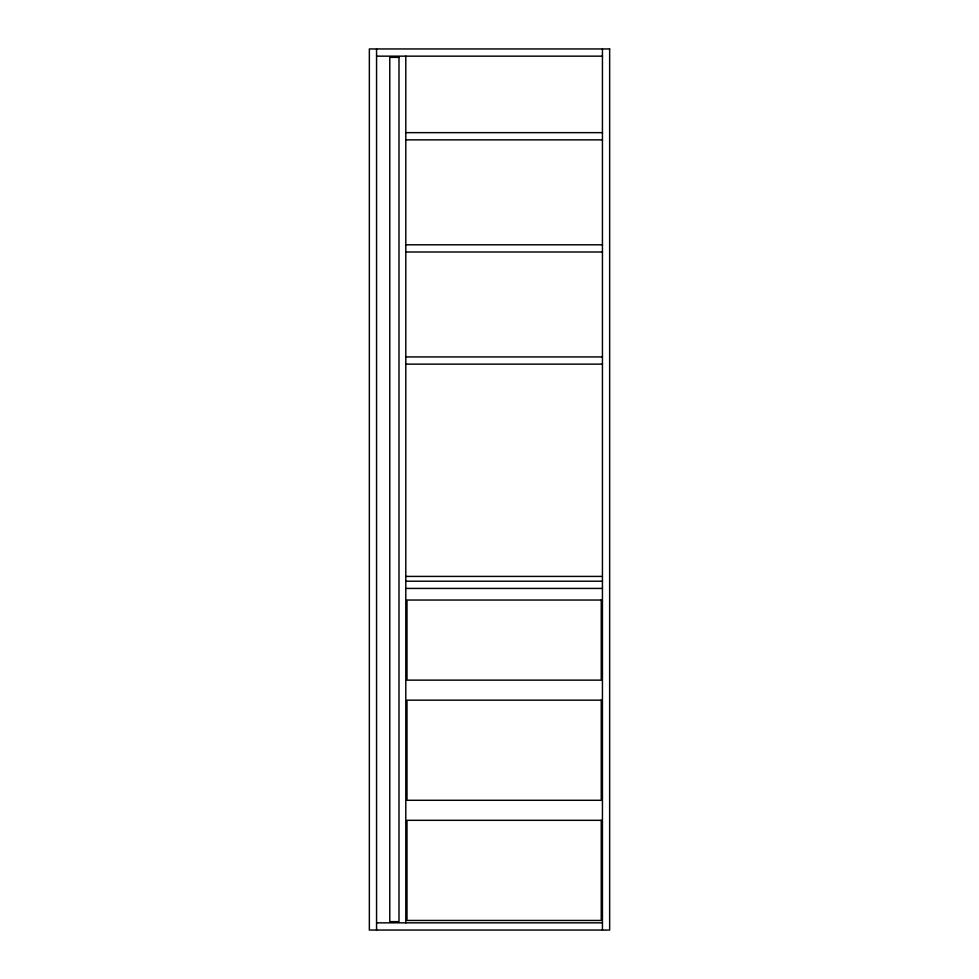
<?xml version="1.0" encoding="UTF-8"?>
<svg xmlns="http://www.w3.org/2000/svg" width="979" height="979" viewBox="0 0 979 979"><rect width="100%" height="100%" fill="white"/><g stroke="black" fill="none" stroke-linecap="round" stroke-linejoin="round"><path stroke-width="1.47" d="M376.56 56.158L602.44 56.158M405.796 132.654L602.44 132.654M405.796 139.862L602.44 139.862M405.796 244.799L602.44 244.799M405.796 252.007L602.44 252.007M405.796 356.931L602.44 356.931M405.796 364.139L602.44 364.139M405.796 576.411L602.44 576.411M405.796 581.22L602.44 581.22M405.796 588.428L602.44 588.428M376.56 922.842L602.44 922.842M602.44 48.95L602.44 930.05M405.796 56.158L405.796 922.842M376.56 48.95L376.56 930.05M609.648 48.95L369.352 48.95L369.352 930.05L609.648 930.05L609.648 48.95M398.991 57.357L389.777 57.357L389.777 921.643L398.991 921.643L398.991 57.357M601.241 600.041L406.995 600.041L406.995 680.136L601.241 680.136L601.241 600.041M601.241 700.169L406.995 700.169L406.995 800.284L601.241 800.284L601.241 700.169M601.241 820.316L406.995 820.316L406.995 920.444L601.241 920.444L601.241 820.316"/></g></svg>
